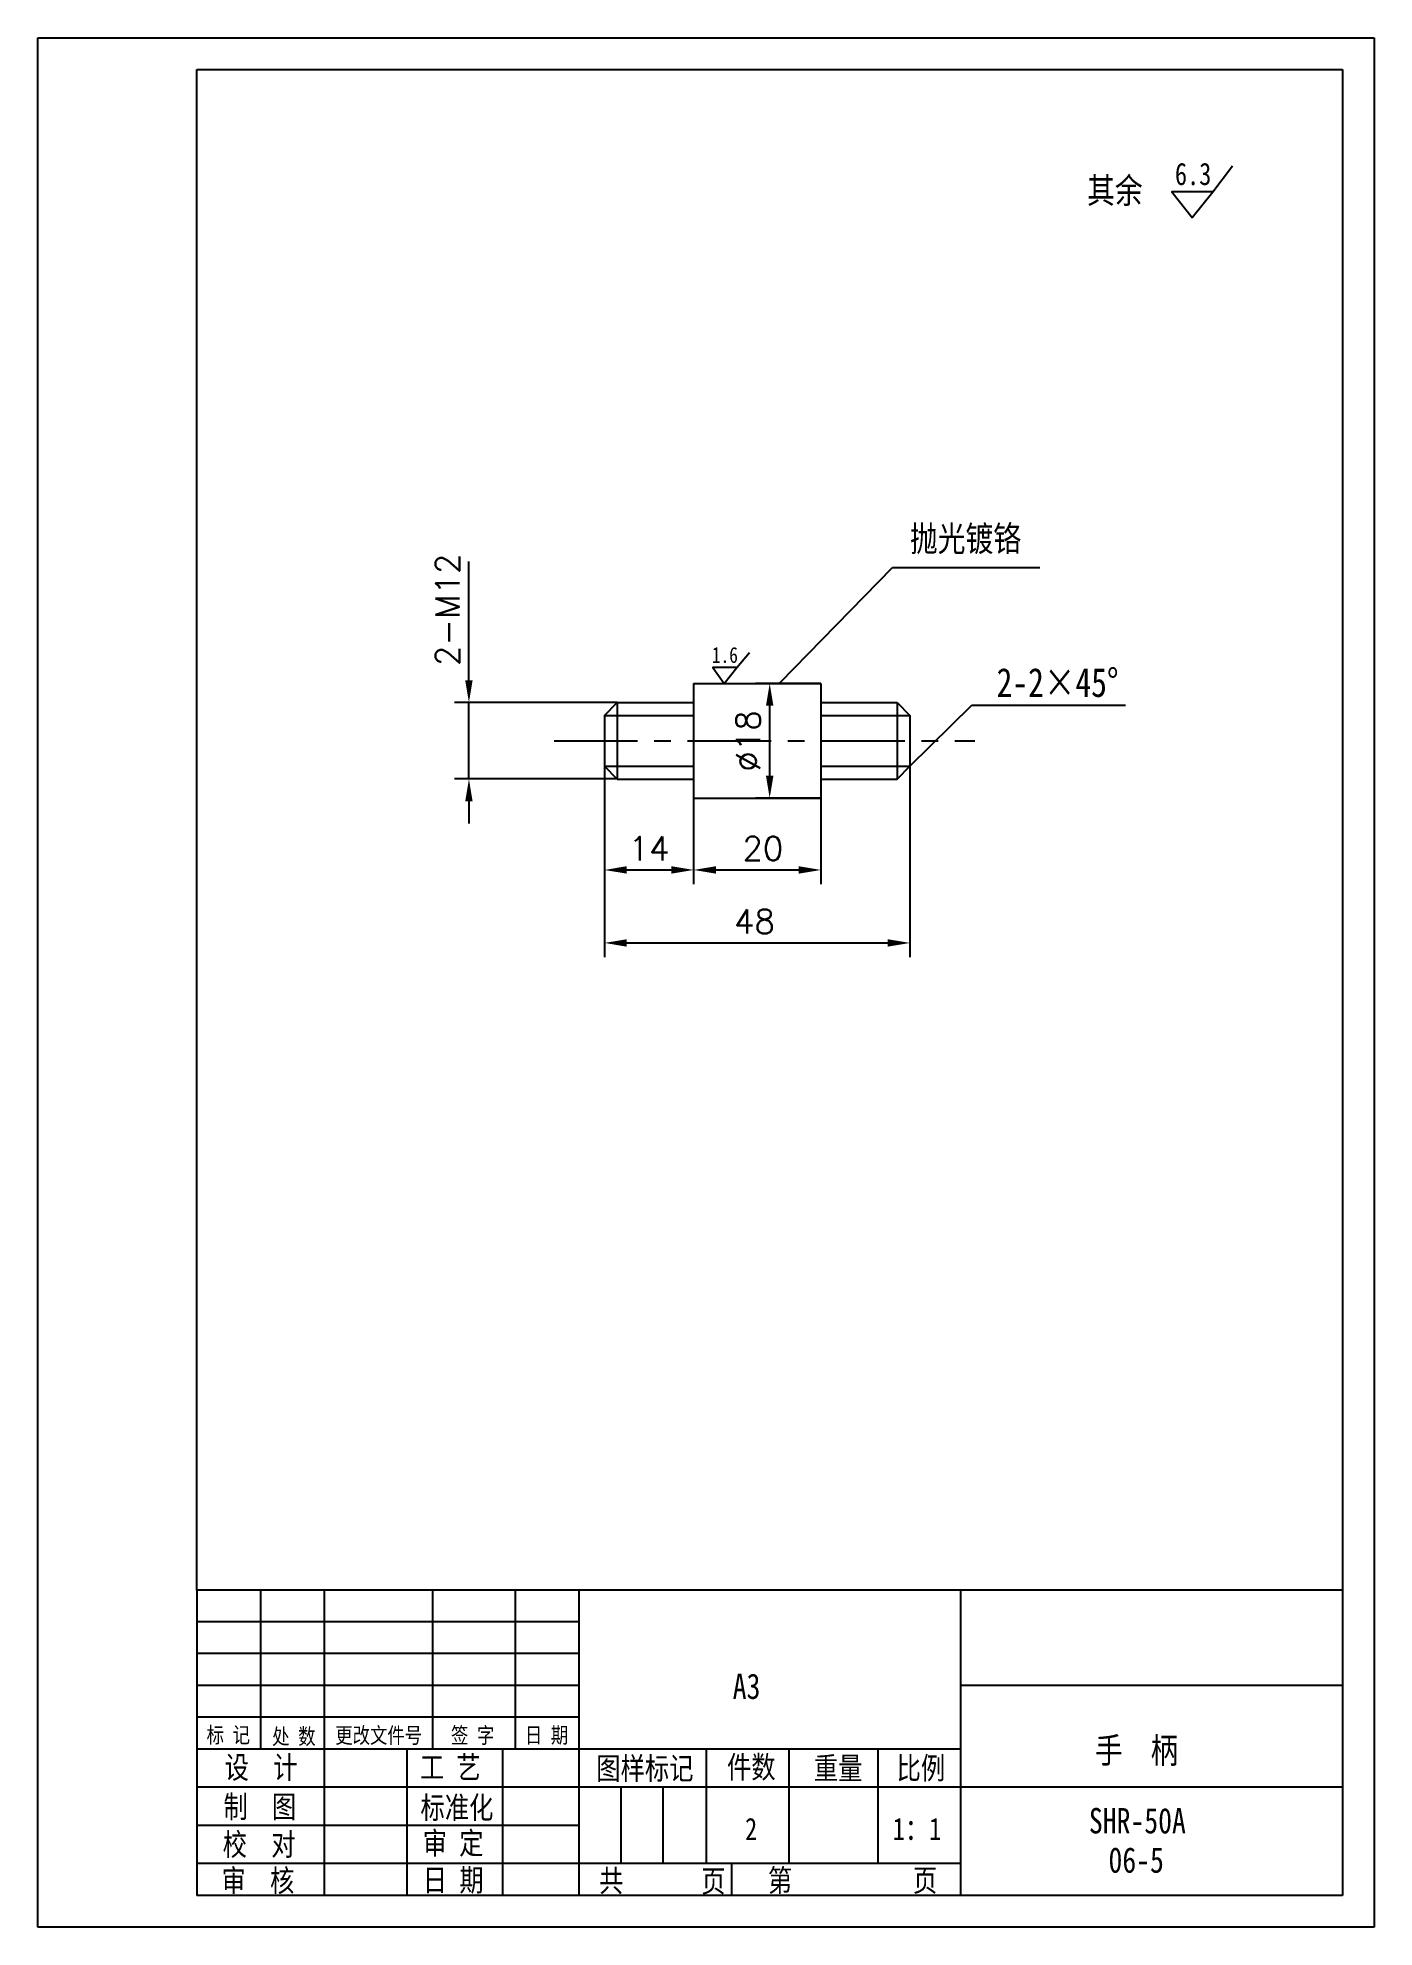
# Model space of a CAD drawing. Extents: x 338 to 548, y 125 to 422.
import ezdxf

# ---------------------------------------------------------------- set-up
doc = ezdxf.new("R2010")
doc.units = 0
doc.header["$LTSCALE"] = 10.5
doc.header["$MEASUREMENT"] = 0
doc.linetypes.add('CENTER', pattern=[2, 1.25, -0.25, 0.25, -0.25])
doc.layers.get('0').update_dxf_attribs({"color": 2, "linetype": 'CONTINUOUS'})
doc.layers.get('DEFPOINTS').update_dxf_attribs({"linetype": 'CONTINUOUS'})
doc.layers.add('PART', color=3, linetype='CONTINUOUS')
doc.layers.add('SMPEN_THICK', color=7, linetype='CONTINUOUS')
doc.styles.add('HZDX', font='', dxfattribs={"width": 0.8, "height": 7.5})
doc.styles.get("Standard").update_dxf_attribs({"font": 'txt', "height": 3.75, "bigfont": 'hzfs'})
doc.styles.get('HZDX').set_extended_font_data('SimSun')
doc.dimstyles.get("Standard").update_dxf_attribs({"dimtxt": 0.18, "dimasz": 0.18, "dimexe": 0.18, "dimexo": 0.0625, "dimgap": 0.09, "dimtad": 0, "dimtih": 1, "dimtoh": 1, "dimdec": 4, "dimzin": 0, "dimdsep": 46, "dimtxsty": 'Standard', "dimcen": 0.09, "dimadec": 0, "dimazin": 0, "dimtfac": 1, "dimtdec": 4, "dimtofl": 0, "dimtmove": 0, "dimatfit": 3, "dimfxl": 1, "dimtolj": 1, "dimtzin": 0, "dimarcsym": 0})

# ---------------------------------------------------------------- blocks, each defined once
blk = doc.blocks.new('*D4')
at = {"color": 2, "linetype": 'ByBlock', "transparency": 16777216}
for p, q in [((406.02, 320.81), (406.02, 339.5)), ((429.33, 317.31), (403.77, 317.31)), ((406.02, 305.31), (406.02, 317.31)), ((429.33, 305.31), (403.77, 305.31)), ((406.02, 301.81), (406.02, 298.31))]:
    blk.add_line(p, q, dxfattribs=at)
for points in [[(405.44, 320.81), (406.6, 320.81), (406.02, 317.31)], [(405.44, 301.81), (406.6, 301.81), (406.02, 305.31)]]:
    blk.add_solid(points, dxfattribs=at)
at = {"layer": 'DEFPOINTS', "color": 0, "linetype": 'ByBlock', "transparency": 16777216}
for p in [(406.02, 317.31), (429.33, 317.31), (429.33, 305.31)]:
    blk.add_point(p, dxfattribs=at)
at = {"color": 2, "linetype": 'ByBlock', "transparency": 16777216, "insert": (402.65, 331.9), "char_height": 3.75, "attachment_point": 5, "rotation": 90}
blk.add_mtext('\\A1;2-M12', dxfattribs=at)
blk = doc.blocks.new('*D5')
at = {"color": 2, "linetype": 'ByBlock', "transparency": 16777216}
for p, q in [((427.33, 307.31), (427.33, 288.76)), ((441.33, 305.31), (441.33, 288.76)), ((430.83, 291.01), (437.83, 291.01))]:
    blk.add_line(p, q, dxfattribs=at)
for points in [[(430.83, 291.6), (430.83, 290.43), (427.33, 291.01)], [(437.83, 291.6), (437.83, 290.43), (441.33, 291.01)]]:
    blk.add_solid(points, dxfattribs=at)
at = {"layer": 'DEFPOINTS', "color": 0, "linetype": 'ByBlock', "transparency": 16777216}
for p in [(427.33, 307.31), (441.33, 305.31), (441.33, 291.01)]:
    blk.add_point(p, dxfattribs=at)
at = {"color": 2, "linetype": 'ByBlock', "transparency": 16777216, "insert": (434.33, 294.39), "char_height": 3.75, "attachment_point": 5}
blk.add_mtext('\\A1;14', dxfattribs=at)
blk = doc.blocks.new('*D6')
at = {"color": 2, "linetype": 'ByBlock', "transparency": 16777216}
for p, q in [((441.33, 302.31), (441.33, 288.76)), ((461.33, 302.31), (461.33, 288.76)), ((444.83, 291.01), (457.83, 291.01))]:
    blk.add_line(p, q, dxfattribs=at)
for points in [[(444.83, 291.6), (444.83, 290.43), (441.33, 291.01)], [(457.83, 291.6), (457.83, 290.43), (461.33, 291.01)]]:
    blk.add_solid(points, dxfattribs=at)
at = {"layer": 'DEFPOINTS', "color": 0, "linetype": 'ByBlock', "transparency": 16777216}
for p in [(441.33, 302.31), (461.33, 302.31), (461.33, 291.01)]:
    blk.add_point(p, dxfattribs=at)
at = {"color": 2, "linetype": 'ByBlock', "transparency": 16777216, "insert": (452.22, 294.39), "char_height": 3.75, "attachment_point": 5}
blk.add_mtext('\\A1;20', dxfattribs=at)
blk = doc.blocks.new('*D7')
at = {"color": 2, "linetype": 'ByBlock', "transparency": 16777216}
for p, q in [((427.33, 307.31), (427.33, 277.29)), ((475.33, 307.31), (475.33, 277.29)), ((430.83, 279.54), (471.83, 279.54))]:
    blk.add_line(p, q, dxfattribs=at)
for points in [[(430.83, 280.12), (430.83, 278.95), (427.33, 279.54)], [(471.83, 280.12), (471.83, 278.95), (475.33, 279.54)]]:
    blk.add_solid(points, dxfattribs=at)
at = {"layer": 'DEFPOINTS', "color": 0, "linetype": 'ByBlock', "transparency": 16777216}
for p in [(427.33, 307.31), (475.33, 307.31), (475.33, 279.54)]:
    blk.add_point(p, dxfattribs=at)
at = {"color": 2, "linetype": 'ByBlock', "transparency": 16777216, "insert": (450.88, 282.91), "char_height": 3.75, "attachment_point": 5}
blk.add_mtext('\\A1;48', dxfattribs=at)
blk = doc.blocks.new('*D8')
at = {"color": 2, "linetype": 'ByBlock', "transparency": 16777216}
for p, q in [((461.33, 320.31), (451.03, 320.31)), ((453.28, 305.81), (453.28, 316.81)), ((461.33, 302.31), (451.03, 302.31))]:
    blk.add_line(p, q, dxfattribs=at)
for points in [[(452.7, 316.81), (453.87, 316.81), (453.28, 320.31)], [(452.7, 305.81), (453.87, 305.81), (453.28, 302.31)]]:
    blk.add_solid(points, dxfattribs=at)
at = {"layer": 'DEFPOINTS', "color": 0, "linetype": 'ByBlock', "transparency": 16777216}
for p in [(453.28, 320.31), (461.33, 320.31), (461.33, 302.31)]:
    blk.add_point(p, dxfattribs=at)
at = {"color": 2, "linetype": 'ByBlock', "transparency": 16777216, "insert": (449.91, 311.29), "char_height": 3.75, "attachment_point": 5, "rotation": 90}
blk.add_mtext('\\A1;∅18', dxfattribs=at)

msp = doc.modelspace()

# ---------------------------------------------------------------- linework, layer by layer
at = {"layer": 'PART', "linetype": 'Continuous'}
for p, q in [((338.27444, 421.82003), (548.27444, 421.82003)), ((548.27444, 421.82003), (548.27444, 124.82003)), ((543.27444, 177.82003), (363.27444, 177.82003)), ((373.27444, 177.82003), (373.27444, 152.82003)), ((383.27444, 177.82003), (383.27444, 129.82003)), ((400.27444, 177.82003), (400.27444, 152.82003)), ((413.27444, 177.82003), (413.27444, 152.82003)), ((423.27444, 177.82003), (423.27444, 129.82003)), ((483.27444, 177.82003), (483.27444, 129.82003)), ((543.27444, 162.82003), (483.27444, 162.82003)), ((396.27444, 152.82003), (396.27444, 129.82003)), ((411.27444, 152.82003), (411.27444, 129.82003)), ((443.27444, 152.82003), (443.27444, 134.82003)), ((456.27444, 152.82003), (456.27444, 134.82003)), ((470.27444, 152.82003), (470.27444, 134.82003)), ((429.87444, 146.82003), (429.87444, 134.82003)), ((436.47444, 146.82003), (436.47444, 134.82003)), ((543.27444, 146.82003), (483.27444, 146.82003)), ((447.27444, 134.82003), (447.27444, 129.82003)), ((548.27444, 124.82003), (338.27444, 124.82003))]:
    msp.add_line(p, q, dxfattribs=at)
at = {"layer": 'PART', "color": 5, "linetype": 'Continuous'}
for p, q in [((363.27444, 416.82003), (543.27444, 416.82003)), ((543.27444, 416.82003), (543.27444, 129.82003)), ((441.32549, 320.30768), (461.32549, 320.30768)), ((441.32549, 320.30768), (441.32549, 302.30768)), ((461.32549, 320.30768), (461.32549, 302.30768)), ((427.32549, 315.30768), (429.32549, 317.30768)), ((427.32549, 315.30768), (427.32549, 307.30768)), ((429.32549, 317.30768), (441.32549, 317.30768)), ((429.32549, 317.30768), (429.32549, 305.30768)), ((461.32549, 317.30768), (473.32549, 317.30768)), ((473.32549, 317.30768), (473.32549, 305.30768)), ((473.32549, 317.30768), (475.32549, 315.30768)), ((475.32549, 315.30768), (475.32549, 307.30768)), ((429.32549, 305.30768), (427.32549, 307.30768)), ((473.32549, 305.30768), (475.32549, 307.30768)), ((429.32549, 305.30768), (441.32549, 305.30768)), ((461.32549, 305.30768), (473.32549, 305.30768)), ((441.32549, 302.30768), (461.32549, 302.30768)), ((363.27444, 177.82003), (363.27444, 129.82003)), ((543.27444, 129.82003), (363.27444, 129.82003))]:
    msp.add_line(p, q, dxfattribs=at)
at = {"layer": 'SMPEN_THICK', "color": 3}
msp.add_line((338.27444, 124.82003), (338.27444, 421.82003), dxfattribs=at)
at = {"layer": 'SMPEN_THICK', "color": 5}
msp.add_line((363.27444, 177.82003), (363.27444, 416.82003), dxfattribs=at)
at = {"layer": 'SMPEN_THICK'}
for p, q in [((522.92389, 397.60507), (526.00101, 401.70945)), ((454.90762, 320.49046), (472.56762, 338.57419)), ((472.56762, 338.57419), (495.71692, 338.57419)), ((448.13428, 322.85122), (450.1269, 325.18434)), ((427.32549, 315.30768), (441.32549, 315.30768)), ((461.32549, 315.30768), (475.32549, 315.30768)), ((475.32549, 307.30768), (485.06154, 316.8965)), ((485.06154, 316.8965), (509.18171, 316.8965)), ((427.32549, 307.30768), (441.32549, 307.30768)), ((461.32549, 307.30768), (475.32549, 307.30768)), ((423.27444, 172.82003), (363.27444, 172.82003)), ((423.27444, 167.82003), (363.27444, 167.82003)), ((423.27444, 162.82003), (363.27444, 162.82003)), ((423.27444, 157.82003), (363.27444, 157.82003)), ((483.27444, 152.82003), (363.27444, 152.82003)), ((483.27444, 146.82003), (363.27444, 146.82003)), ((423.27444, 140.82003), (363.27444, 140.82003)), ((483.27444, 134.82003), (363.27444, 134.82003))]:
    msp.add_line(p, q, dxfattribs=at)
at = {"layer": 'SMPEN_THICK', "linetype": 'CENTER'}
msp.add_line((419.39259, 311.30768), (485.50009, 311.30768), dxfattribs=at)
at = {"layer": 'SMPEN_THICK'}
for points in [[(522.92389, 397.60507), (516.45813, 397.60278), (519.69421, 393.54775)], [(448.13428, 322.85122), (444.33039, 322.85466), (446.14501, 320.31872)]]:
    msp.add_lwpolyline(points, close=True, dxfattribs=at)

# ---------------------------------------------------------------- texts
at = {"layer": 'SMPEN_THICK', "style": 'HZDX', "width": 0.8}
for s, height, p in [('6.3', 3.5, (516.96404, 398.67442)), ('其余', 4, (503.16586, 395.8195)), ('抛光镀铬', 4, (475.32689, 341.0831)), ('1.6', 2.5, (444.20511, 323.5571)), ('2-2×45%%D', 4.55, (488.94036, 318.2061)), ('A3', 4, (447.47065, 160.69783)), ('标 记', 2.5, (364.80548, 153.79613)), ('处 数', 2.5, (375.10683, 153.56361)), ('更改文件号', 2.5, (385.01916, 153.73592)), ('签 字', 2.5, (403.19793, 153.73122)), ('日 期', 2.5, (414.79967, 153.76546)), ('手  柄', 4, (504.40072, 150.62596)), ('设  计', 3.5, (367.63513, 148.20193)), ('工 艺', 3.5, (398.32006, 148.21317)), ('图样标记', 3.5, (426.03251, 148.04075)), ('件数', 3.5, (446.5752, 148.24653)), ('重量', 3.5, (460.22055, 148.06358)), ('比例', 3.5, (473.22546, 148.0864)), ('制  图', 3.5, (367.45209, 142.01682)), ('标准化', 3.5, (398.41162, 141.87952)), ('SHR-50A', 4, (503.443, 139.55992)), ('校  对', 3.5, (367.32632, 136.09471)), ('审 定', 3.5, (398.77004, 136.29656)), ('2', 3.5, (449.4131, 138.50918)), ('1：1', 3.5, (472.61863, 138.50918)), ('06-5', 4, (506.51995, 133.37924)), ('审  核', 3.5, (367.14329, 130.4012)), ('日 期', 3.5, (398.78541, 130.47949)), ('共', 3.5, (426.46708, 130.38855)), ('页', 3.5, (442.52631, 130.30849)), ('第', 3.5, (453.00317, 130.4342)), ('页', 3.5, (475.79989, 130.4342))]:
    msp.add_text(s, height=height, dxfattribs=at).set_placement(p)

# ---------------------------------------------------------------- dimensions: what is measured, and where the dimension line sits
at = {"layer": 'SMPEN_THICK'}
for base, p1, p2, text, picture, middle in [((406.02058, 317.30768), (429.32549, 305.30768), (429.32549, 317.30768), '2-M<>', '*D4', (406.02058, 331.90143)), ((453.28494, 320.30768), (461.32549, 302.30768), (461.32549, 320.30768), '%%c<>', '*D8', (453.28494, 311.29268))]:
    dim = msp.add_linear_dim(base=base, p1=p1, p2=p2, angle=90, text=text, dimstyle='Standard', override={"dimtxt": 5, "dimasz": 3.5, "dimexe": 2.25, "dimexo": 0, "dimgap": 1.5, "dimtad": 1, "dimtih": 0, "dimtoh": 0, "dimzin": 8, "dimclrd": 2, "dimclre": 2, "dimclrt": 2, "dimtm": 0.115, "dimtfac": 0.66667, "dimtofl": 1, "dimatfit": 1, "dimtvp": 5, "dimtzin": 8}, dxfattribs=at)
    dim.commit()
    dim.dimension.update_dxf_attribs({"geometry": picture, "text_midpoint": middle, "dimtype": 160})
for base, p1, p2, picture, middle in [((441.32549, 291.01221), (427.32549, 307.30768), (441.32549, 305.30768), '*D5', (434.32579, 291.01221)), ((475.32549, 279.53772), (427.32549, 307.30768), (475.32549, 307.30768), '*D7', (450.88166, 279.53772)), ((461.32549, 291.01221), (441.32549, 302.30768), (461.32549, 302.30768), '*D6', (452.21682, 291.01221))]:
    dim = msp.add_linear_dim(base=base, p1=p1, p2=p2, dimstyle='Standard', override={"dimtxt": 5, "dimasz": 3.5, "dimexe": 2.25, "dimexo": 0, "dimgap": 1.5, "dimtad": 1, "dimtih": 0, "dimtoh": 0, "dimzin": 8, "dimclrd": 2, "dimclre": 2, "dimclrt": 2, "dimtm": 0.115, "dimtfac": 0.66667, "dimtofl": 1, "dimatfit": 1, "dimtvp": 5, "dimtzin": 8}, dxfattribs=at)
    dim.commit()
    dim.dimension.update_dxf_attribs({"geometry": picture, "text_midpoint": middle, "dimtype": 160})

doc.saveas('drawing.dxf')
